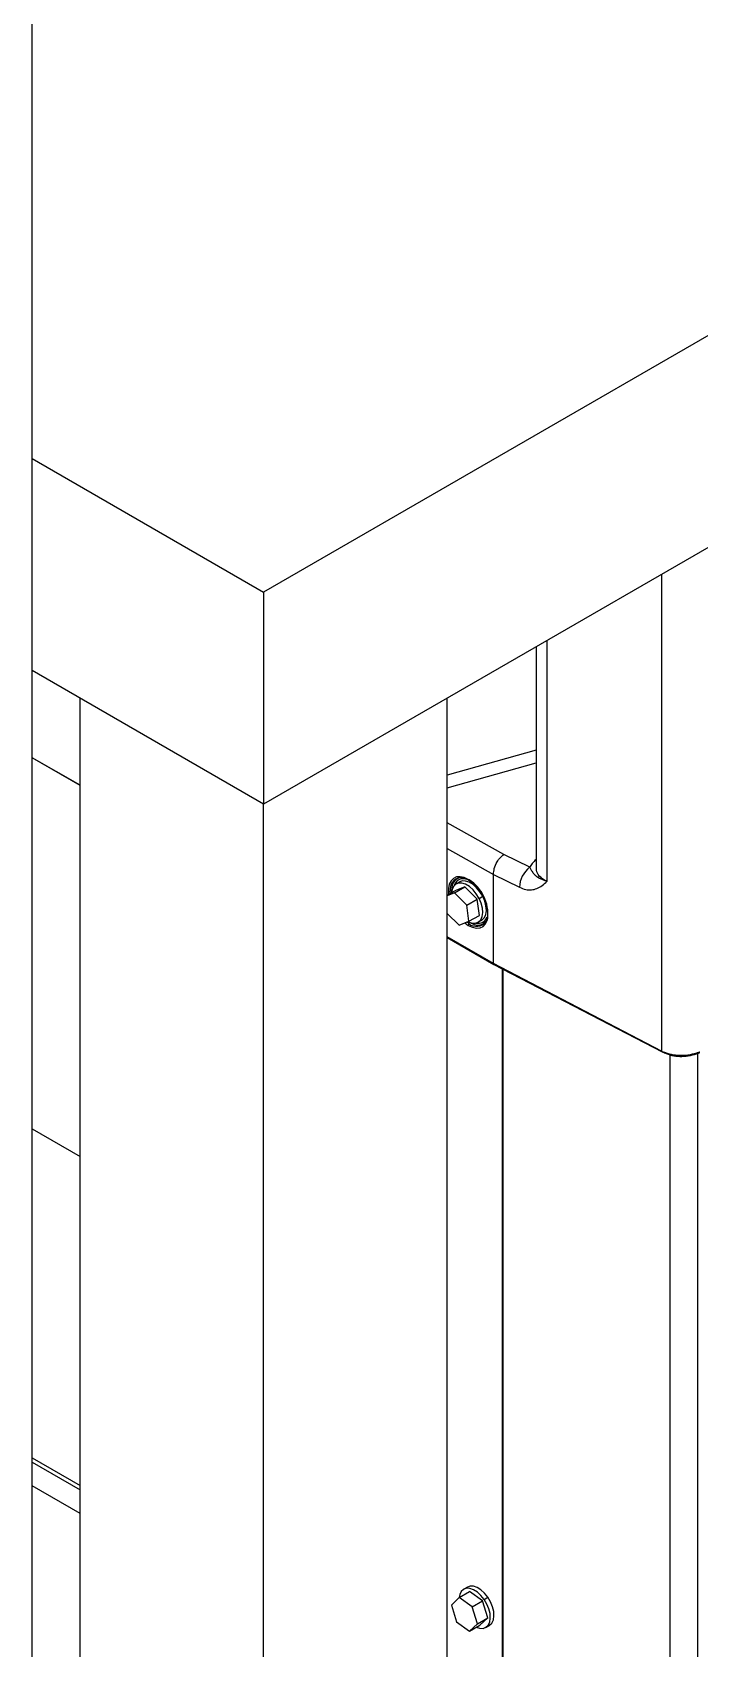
# Model space of a CAD drawing. Header units: millimetres. Extents: x -356 to 237, y 0 to 365.
# Drawn here: x -211.18 to -203.47, y 211.83 to 230.51 of the extents above; entities that cross this region are included whole.
import ezdxf

# ---------------------------------------------------------------- set-up
doc = ezdxf.new("R2010")
doc.units = ezdxf.units.MM

msp = doc.modelspace()

# ---------------------------------------------------------------- linework, layer by layer
at = {"color": 7, "linetype": 'Continuous', "lineweight": 25}
for p, q in [((-174.377, 243.744), (-208.509, 224.04)), ((-211.183, 190.186), (-211.183, 243.106)), ((-174.377, 241.294), (-208.509, 221.59)), ((-211.183, 225.583), (-208.509, 224.04)), ((-203.907, 224.247), (-203.907, 218.737)), ((-208.509, 224.04), (-208.509, 221.59)), ((-205.358, 223.409), (-205.358, 220.855)), ((-205.234, 223.48), (-205.234, 220.696)), ((-208.509, 221.59), (-211.183, 223.134)), ((-210.63, 204.732), (-210.63, 222.815)), ((-206.388, 204.732), (-206.388, 222.815)), ((-210.63, 221.808), (-211.183, 222.127)), ((-210.63, 221.805), (-211.183, 222.124)), ((-205.358, 222.213), (-206.388, 221.926)), ((-206.388, 221.78), (-205.358, 222.068)), ((-208.509, 198.522), (-208.509, 221.59)), ((-205.731, 221.008), (-206.388, 221.373)), ((-206.388, 221.077), (-205.851, 220.779)), ((-205.433, 220.86), (-205.731, 221.008)), ((-205.851, 219.748), (-205.851, 220.779)), ((-205.851, 220.779), (-205.55, 220.629)), ((-206.388, 220.537), (-206.298, 220.588)), ((-206.336, 220.589), (-206.351, 220.586)), ((-206.35, 220.559), (-206.351, 220.586)), ((-206.333, 220.59), (-206.336, 220.589)), ((-206.336, 220.589), (-206.335, 220.576)), ((-206.303, 220.564), (-206.183, 220.634)), ((-206.183, 220.634), (-206.298, 220.588)), ((-206.241, 220.692), (-206.284, 220.668)), ((-206.041, 220.492), (-206.183, 220.634)), ((-206.132, 220.715), (-206.143, 220.721)), ((-205.234, 220.696), (-205.328, 220.735)), ((-206.303, 220.564), (-206.388, 220.531)), ((-206.161, 220.423), (-206.303, 220.564)), ((-206.161, 220.423), (-206.041, 220.492)), ((-206.135, 220.236), (-206.161, 220.423)), ((-206.014, 220.305), (-206.041, 220.492)), ((-206.018, 220.501), (-205.976, 220.525)), ((-206.388, 220.327), (-206.25, 220.191)), ((-206.25, 220.191), (-206.135, 220.236)), ((-206.183, 220.217), (-206.143, 220.189)), ((-206.134, 220.209), (-206.16, 220.226)), ((-206.135, 220.236), (-206.014, 220.305)), ((-206.029, 220.226), (-205.987, 220.25)), ((-205.936, 220.243), (-205.941, 220.233)), ((-205.851, 219.748), (-206.388, 220.057)), ((-206.388, 220.05), (-205.847, 219.739)), ((-203.907, 218.737), (-205.851, 219.748)), ((-205.847, 219.739), (-203.903, 218.728)), ((-205.75, 219.688), (-205.75, 210.654)), ((-205.745, 219.685), (-205.745, 208.364)), ((-203.903, 218.728), (-203.875, 218.715)), ((-203.503, 218.705), (-203.469, 218.716)), ((-203.809, 207.358), (-203.809, 218.693)), ((-203.493, 218.708), (-203.493, 207.314)), ((-211.183, 217.837), (-210.63, 217.518)), ((-211.183, 214.036), (-210.63, 213.717)), ((-211.183, 213.985), (-210.63, 213.665)), ((-210.63, 213.393), (-211.183, 213.712)), ((-206.247, 212.423), (-206.338, 212.336)), ((-206.247, 212.423), (-206.127, 212.492)), ((-206.097, 212.314), (-206.247, 212.423)), ((-206.153, 212.543), (-206.196, 212.518)), ((-205.977, 212.384), (-206.127, 212.492)), ((-206.097, 212.314), (-205.977, 212.384)), ((-205.918, 212.189), (-205.977, 212.384)), ((-205.959, 212.4), (-205.917, 212.425)), ((-206.338, 212.336), (-206.28, 212.142)), ((-206.038, 212.12), (-206.097, 212.314)), ((-206.038, 212.12), (-205.918, 212.189)), ((-206.009, 212.103), (-205.918, 212.189)), ((-206.28, 212.142), (-206.13, 212.033)), ((-206.13, 212.033), (-206.038, 212.12)), ((-206.13, 212.033), (-206.009, 212.103)), ((-205.941, 212.077), (-205.898, 212.101))]:
    msp.add_line(p, q, dxfattribs=at)
at = {"color": 7, "linetype": 'Continuous', "lineweight": 25, "flags": 128}
for points in [[(-206.143, 220.721), (-206.191, 220.743), (-206.236, 220.752), (-206.278, 220.749), (-206.314, 220.732), (-206.342, 220.703), (-206.362, 220.664), (-206.372, 220.615), (-206.372, 220.56), (-206.37, 220.547)], [(-206.018, 220.501), (-206.05, 220.554), (-206.088, 220.6), (-206.13, 220.637), (-206.173, 220.664), (-206.216, 220.678), (-206.255, 220.678), (-206.288, 220.665), (-206.314, 220.639), (-206.33, 220.602), (-206.336, 220.567)], [(-205.976, 220.525), (-206.008, 220.578), (-206.046, 220.624), (-206.087, 220.662), (-206.131, 220.688), (-206.173, 220.702), (-206.212, 220.703), (-206.241, 220.692)], [(-206.234, 220.741), (-206.217, 220.74), (-206.216, 220.74)], [(-206.144, 220.232), (-206.139, 220.23), (-206.097, 220.216), (-206.058, 220.216), (-206.025, 220.229), (-205.999, 220.254), (-205.983, 220.291), (-205.976, 220.337), (-205.98, 220.39), (-205.995, 220.445), (-206.018, 220.501)], [(-205.987, 220.25), (-205.982, 220.253), (-205.957, 220.279), (-205.94, 220.316), (-205.934, 220.362), (-205.938, 220.414), (-205.952, 220.47), (-205.976, 220.525)], [(-206.143, 220.189), (-206.095, 220.167), (-206.049, 220.158), (-206.007, 220.162), (-205.971, 220.178), (-205.943, 220.207), (-205.924, 220.247), (-205.917, 220.273)], [(-206.132, 220.226), (-206.123, 220.221), (-206.076, 220.2), (-206.031, 220.192), (-205.99, 220.198), (-205.957, 220.217), (-205.938, 220.239)], [(-205.917, 212.425), (-205.954, 212.472), (-205.996, 212.51), (-206.039, 212.537), (-206.082, 212.552), (-206.121, 212.554), (-206.153, 212.543)], [(-205.959, 212.4), (-205.997, 212.447), (-206.038, 212.486), (-206.082, 212.513), (-206.124, 212.528), (-206.164, 212.529), (-206.198, 212.517), (-206.224, 212.492), (-206.241, 212.456), (-206.247, 212.422)], [(-206.05, 212.08), (-206.012, 212.067), (-205.972, 212.066), (-205.939, 212.078), (-205.912, 212.103), (-205.895, 212.139), (-205.888, 212.184), (-205.891, 212.236), (-205.905, 212.292), (-205.928, 212.347), (-205.959, 212.4)], [(-205.898, 212.101), (-205.896, 212.102), (-205.87, 212.127), (-205.853, 212.163), (-205.846, 212.209), (-205.849, 212.26), (-205.862, 212.316), (-205.885, 212.372), (-205.917, 212.425)]]:
    msp.add_lwpolyline(points, dxfattribs=at)
at = {"color": 7, "linetype": 'Continuous', "lineweight": 25}
for centre, radius, start, end in [((-205.251, 220.623), 0.299, 127.5866, 178.8475), ((-206.22, 220.608), 0.134, 96.413, 189.5735), ((-206.168, 220.6), 0.168, 139.1331, 183.7972), ((-206.202, 220.623), 0.106, 81.3949, 164.7685), ((-206.221, 220.637), 0.104, 93.5319, 135.3865), ((-206.133, 220.72), 0.00989, 173.8762, 235.4348), ((-206.135, 220.719), 0.00748, 241.5598, 276.3889), ((-206.389, 220.313), 0.472, 2.6054, 57.3944), ((-206.392, 220.315), 0.477, 354.9761, 56.9445), ((-205.409, 220.764), 0.0857, 340.1239, 359.4928), ((-206.112, 220.188), 0.0312, 136.2328, 177.1645), ((-206.049, 220.312), 0.134, 230.4315, 323.5854), ((-206.027, 220.32), 0.107, 256.1896, 340.9967), ((-203.672, 219.188), 0.509, 242.5633, 245.9631), ((-203.897, 218.736), 0.00959, 172.7689, 236.0364), ((-203.87, 218.722), 0.00925, 171.3958, 236.8444)]:
    msp.add_arc(centre, radius, start, end, dxfattribs=at)
for points, knots in [([(-205.851, 220.779), (-205.849, 220.802), (-205.845, 220.853), (-205.814, 220.918), (-205.776, 220.973), (-205.745, 220.997), (-205.731, 221.008)], [0, 0, 0, 0, 0.259058, 0.566519, 0.801549, 1, 1, 1, 1]), ([(-205.851, 220.779), (-205.851, 220.779), (-205.851, 220.779), (-205.851, 220.779), (-205.851, 220.779)], [0, 0, 0, 0, 0.56276, 1, 1, 1, 1]), ([(-205.358, 220.95), (-205.359, 220.95), (-205.376, 220.938), (-205.403, 220.908), (-205.423, 220.875), (-205.433, 220.86)], [0, 0, 0, 0, 0.010257, 0.532903, 1, 1, 1, 1]), ([(-205.328, 220.735), (-205.343, 220.746), (-205.37, 220.765), (-205.396, 220.801), (-205.415, 220.831), (-205.427, 220.85), (-205.433, 220.86)], [0, 0, 0, 0, 0.3411996, 0.5888476, 0.7973472, 1, 1, 1, 1]), ([(-205.323, 220.763), (-205.338, 220.784), (-205.358, 220.812), (-205.355, 220.847), (-205.354, 220.857)], [0, 0, 0, 0, 0.698411, 1, 1, 1, 1]), ([(-206.217, 220.739), (-206.207, 220.738), (-206.196, 220.737), (-206.186, 220.733), (-206.184, 220.732)], [0, 0, 0, 0, 0.848841, 1, 1, 1, 1]), ([(-206.184, 220.732), (-206.173, 220.728), (-206.157, 220.722), (-206.142, 220.714), (-206.138, 220.712)], [0, 0, 0, 0, 0.739658, 1, 1, 1, 1]), ([(-205.55, 220.629), (-205.526, 220.619), (-205.482, 220.6), (-205.412, 220.597), (-205.347, 220.613), (-205.287, 220.649), (-205.252, 220.68), (-205.234, 220.696)], [0, 0, 0, 0, 0.21947, 0.413632, 0.591017, 0.79493, 1, 1, 1, 1]), ([(-205.234, 220.696), (-205.252, 220.705), (-205.285, 220.723), (-205.311, 220.751), (-205.323, 220.763)], [0, 0, 0, 0, 0.529958, 1, 1, 1, 1]), ([(-205.923, 220.285), (-205.924, 220.278), (-205.926, 220.263), (-205.933, 220.25), (-205.937, 220.243)], [0, 0, 0, 0, 0.496126, 1, 1, 1, 1]), ([(-205.847, 219.739), (-205.847, 219.739), (-205.849, 219.739), (-205.851, 219.743), (-205.851, 219.746), (-205.851, 219.748)], [0, 0, 0, 0, 0.131647, 0.539237, 1, 1, 1, 1]), ([(-203.506, 218.712), (-203.538, 218.704), (-203.602, 218.687), (-203.699, 218.682), (-203.794, 218.692), (-203.852, 218.713), (-203.88, 218.724)], [0, 0, 0, 0, 0.260717, 0.517675, 0.765752, 1, 1, 1, 1]), ([(-203.875, 218.715), (-203.847, 218.704), (-203.79, 218.683), (-203.696, 218.673), (-203.599, 218.679), (-203.535, 218.696), (-203.503, 218.705)], [0, 0, 0, 0, 0.2349325, 0.483061, 0.7391288, 1, 1, 1, 1]), ([(-203.471, 218.724), (-203.477, 218.722), (-203.489, 218.718), (-203.5, 218.714), (-203.506, 218.712)], [0, 0, 0, 0, 0.559753, 1, 1, 1, 1]), ([(-203.503, 218.705), (-203.503, 218.705), (-203.503, 218.705), (-203.504, 218.706), (-203.504, 218.709), (-203.505, 218.711), (-203.506, 218.712)], [0, 0, 0, 0, 0.016331, 0.143918, 0.365393, 1, 1, 1, 1]), ([(-203.466, 218.725), (-203.467, 218.725), (-203.468, 218.725), (-203.47, 218.724), (-203.471, 218.724)], [0, 0, 0, 0, 0.559947, 1, 1, 1, 1]), ([(-203.469, 218.716), (-203.469, 218.716), (-203.469, 218.716), (-203.469, 218.718), (-203.469, 218.72), (-203.47, 218.722), (-203.471, 218.724)], [0, 0, 0, 0, 0.021884, 0.146177, 0.365007, 1, 1, 1, 1]), ([(-203.504, 218.708), (-203.504, 218.708), (-203.504, 218.707), (-203.503, 218.704), (-203.503, 218.705), (-203.503, 218.705)], [0, 0, 0, 0, 0.82429, 0.98748, 1, 1, 1, 1])]:
    msp.add_open_spline(points, degree=3, knots=knots, dxfattribs=at)

doc.saveas('drawing.dxf')
